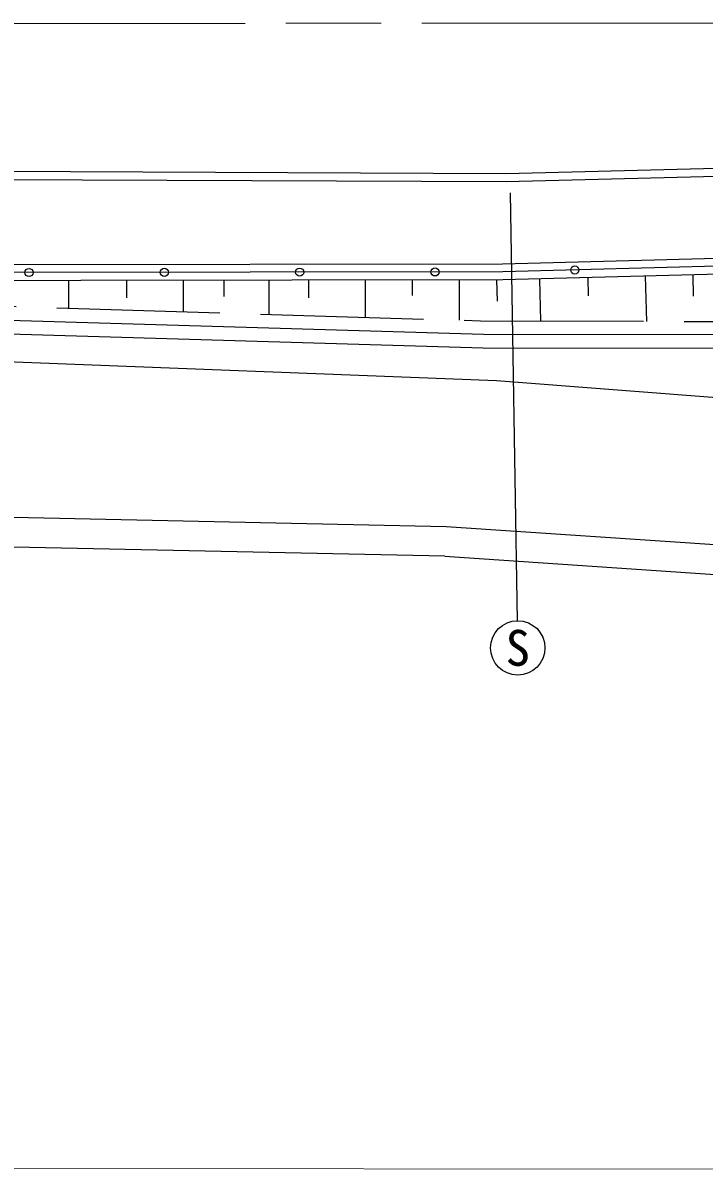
# Model space of a CAD drawing. Units: millimetres, scale not verified. Extents: x 40000 to 680000, y 20000 to 380000.
# Drawn here: x 429420 to 454483, y 244398 to 286719 of the extents above; entities that cross this region are included whole.
import ezdxf
from ezdxf.enums import TextEntityAlignment as Align

# ---------------------------------------------------------------- set-up
doc = ezdxf.new("R2010")
doc.units = ezdxf.units.MM
doc.header["$LTSCALE"] = 1000
doc.linetypes.add('CHAIN', pattern=[18.5, 12, -1.5, 3.5, -1.5])
doc.linetypes.add('DASHED', pattern=[7.5, 6, -1.5])
for name, color, linetype, lineweight in [('M-BGD', 7, 'Continuous', 25), ('M-BGD-EXST', 7, 'Continuous', 25), ('M-BMK', 2, 'CHAIN', 13), ('M-STR-HTXT', 7, 'Continuous', 13)]:
    doc.layers.add(name, color=color, linetype=linetype, lineweight=lineweight)
doc.styles.add('ＭＳ ゴシック', font='')
doc.styles.get('ＭＳ ゴシック').set_extended_font_data('MS Gothic')

msp = doc.modelspace()

# ---------------------------------------------------------------- linework, layer by layer
at = {"layer": 'M-BGD'}
for p, q in [((447194, 281176), (504850, 282628)), ((447197, 280876), (504854, 282328)), ((409874, 281037), (447197, 280876)), ((409875, 281337), (447194, 281176)), ((447072, 277853), (505398, 279376)), ((505401, 279076), (447076, 277553)), ((408383, 277800), (447072, 277853)), ((447076, 277553), (412208, 277505)), ((431097, 277231), (431099, 276212)), ((433224, 277234), (433225, 276601)), ((435309, 277237), (435310, 276084)), ((436813, 277239), (436814, 276646)), ((438462, 277241), (438463, 275987)), ((439930, 277243), (439931, 276594)), ((442007, 277246), (442009, 275879)), ((443741, 277248), (443742, 276687)), ((445468, 277251), (445470, 275773)), ((446845, 277247), (446865, 276477)), ((448428, 277288), (448468, 275742)), ((450203, 277335), (450220, 276669)), ((452321, 277390), (452364, 275730)), ((454067, 277435), (454087, 276663)), ((411393, 276295), (446369, 275253)), ((411378, 275795), (446361, 274753)), ((446369, 275253), (504463, 275197)), ((409169, 275004), (446843, 273554)), ((446361, 274753), (504463, 274697)), ((446843, 273554), (460058, 272528)), ((409159, 268930), (444994, 268177)), ((444994, 268177), (464008, 266901)), ((444946, 267077), (411193, 267787)), ((444946, 267077), (463975, 265801))]:
    msp.add_line(p, q, dxfattribs=at)
at = {"layer": 'M-BGD', "linetype": 'DASHED'}
for p, q in [((408177, 276913), (446259, 275749)), ((446259, 275749), (505077, 275566))]:
    msp.add_line(p, q, dxfattribs=at)
at = {"layer": 'M-BGD'}
msp.add_lwpolyline([(570513, 277607), (556794, 278073), (538741, 278519), (505403, 278776), (447080, 277253), (408244, 277200)], dxfattribs=at)
for centre in [(429642, 277529), (434623, 277536), (439604, 277543), (444585, 277550), (449727, 277622)]:
    msp.add_circle(centre, 150, dxfattribs=at)
at = {"layer": 'M-BGD-EXST'}
msp.add_line((447350, 280466), (447613, 264704), dxfattribs=at)
msp.add_circle((447630, 263704), 1000, dxfattribs=at)
at = {"layer": 'M-BMK'}
msp.add_line((370098, 286677), (469472, 286719), dxfattribs=at)
at = {"layer": 'M-STR-HTXT'}
msp.add_line((415027, 244545), (569349, 244398), dxfattribs=at)

# ---------------------------------------------------------------- texts
at = {"layer": 'M-BGD-EXST', "style": 'ＭＳ ゴシック'}
msp.add_text('S', height=1320, dxfattribs=at).set_placement((447630, 263704), align=Align.MIDDLE_CENTER)

doc.saveas('drawing.dxf')
